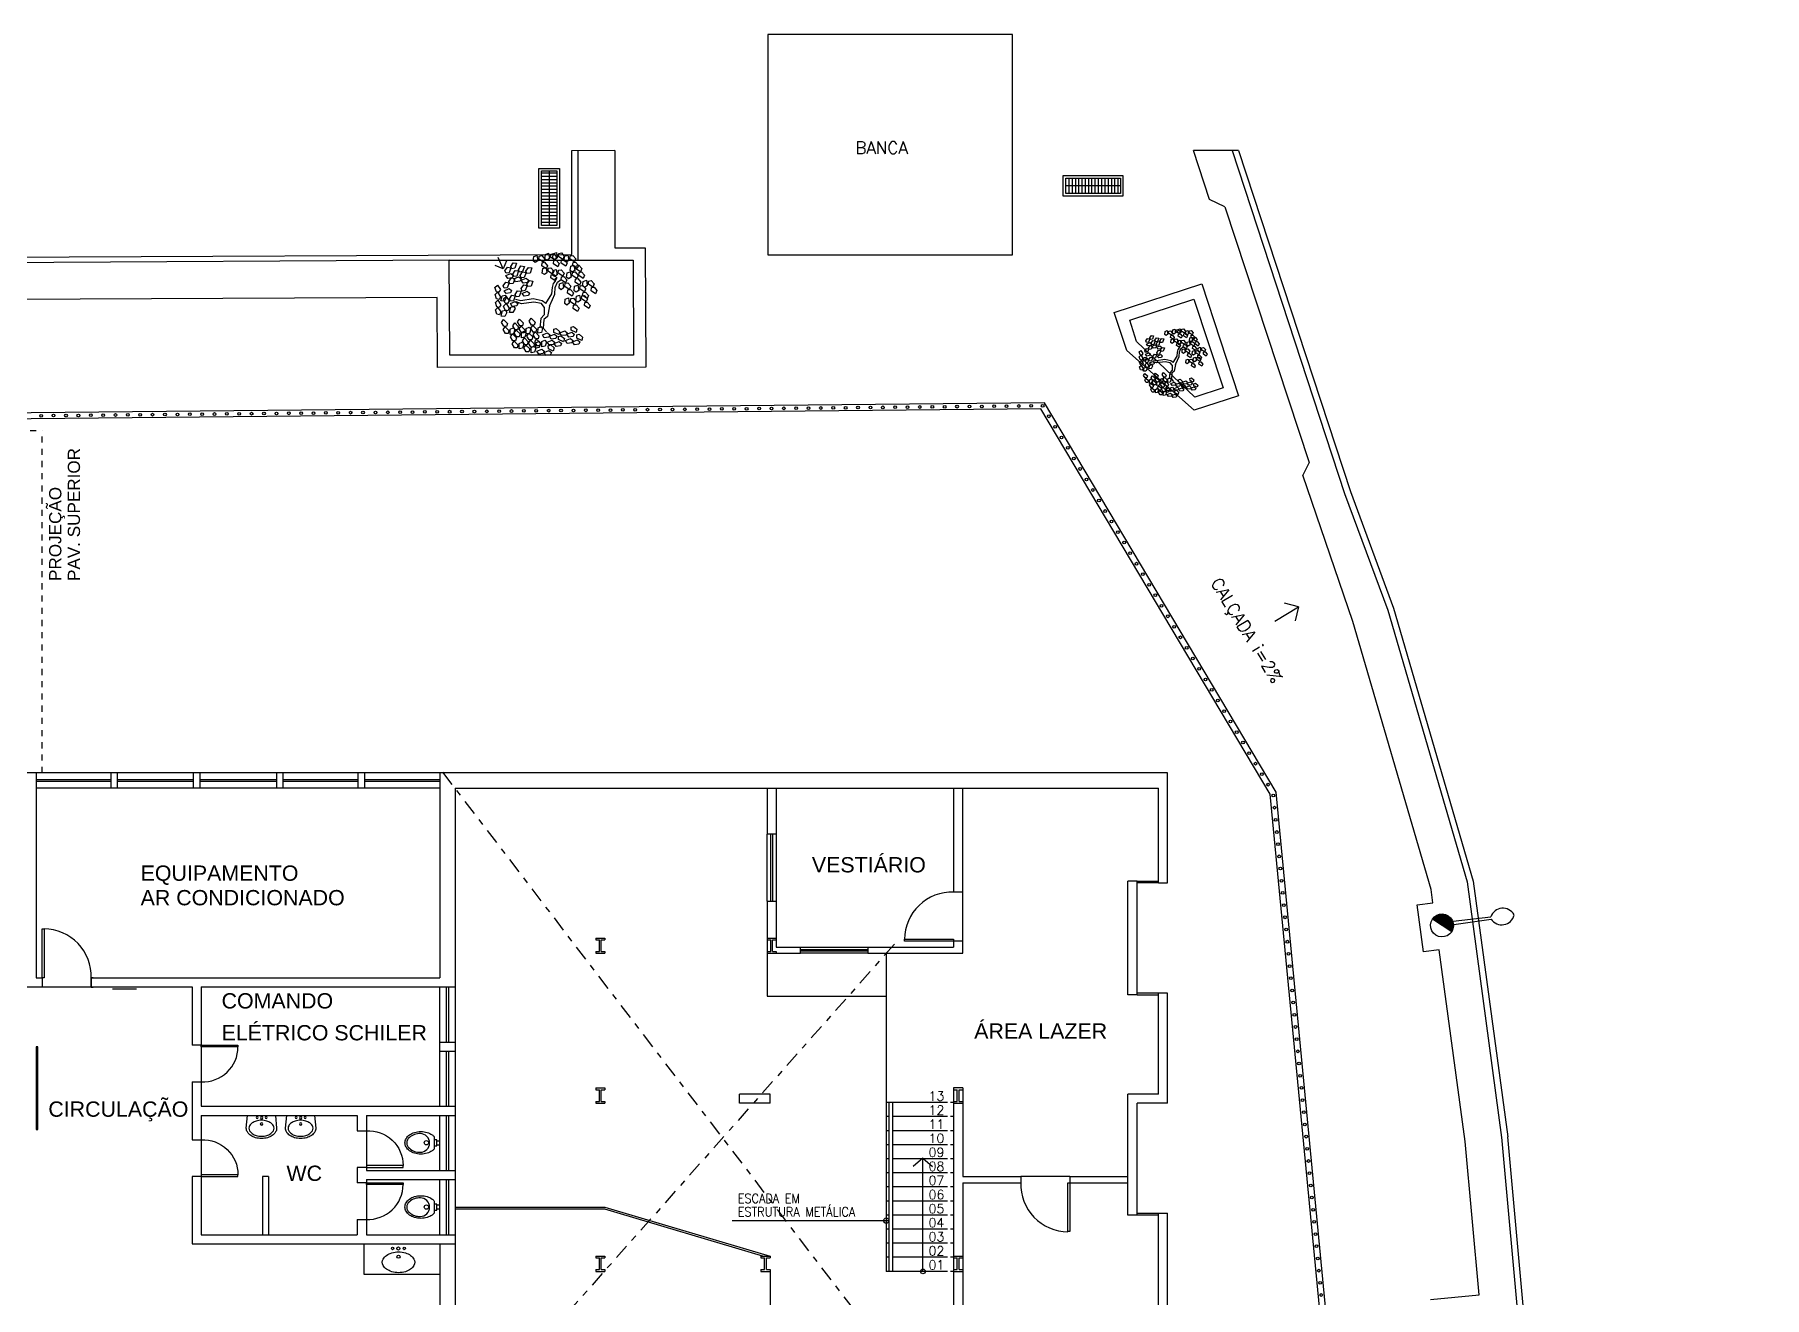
# Model space of a CAD drawing. Header units: millimetres. Extents: x -8 to 5830, y -596 to 3598.
# Drawn here: x 1715.56 to 1743.84, y 2384.77 to 2405.42 of the extents above; entities that cross this region are included whole.
import ezdxf

# ---------------------------------------------------------------- set-up
doc = ezdxf.new("R2010")
doc.units = ezdxf.units.MM
for name, pattern in [('CONTINU', [0]), ('DASHDOT', [1, 0.5, -0.25, 0, -0.25]), ('HIDDEN', [9.525, 6.35, -3.175])]:
    doc.linetypes.add(name, pattern=pattern)
doc.layers.get('0').update_dxf_attribs({"color": 9})
doc.styles.add('60x100', font='romans.shx', dxfattribs={"height": 0.2})
doc.styles.add('80X50', font='romans.shx')
doc.styles.get("Standard").update_dxf_attribs({"font": 'arial.ttf'})

# ---------------------------------------------------------------- blocks, each defined once
blk = doc.blocks.new('P60')
at = {"color": 252}
blk.add_lwpolyline([(-0.6, 0.06), (0, 0.06), (0, 0.03), (-0.6, 0.03)], close=True, dxfattribs=at)
at = {"color": 8}
blk.add_arc((-0.029, 0.06), 0.571, 87.1025, 180, dxfattribs=at)
blk = doc.blocks.new('Vaso')
for points in [[(0.03, -0.05), (0.03, 0), (-0.03, 0), (-0.03, -0.05)], [(0.05, -0.09), (0.05, -0.05), (-0.05, -0.05), (-0.05, -0.09)]]:
    blk.add_lwpolyline(points)
for points in [[(0.183, -0.31, -0.071776), (0.168, -0.413, -0.083144), (0.129, -0.494, -0.106699), (0.065, -0.552, -0.132564), (-0.002, -0.57, -0.132564), (-0.069, -0.552, -0.106699), (-0.133, -0.494, -0.083144), (-0.172, -0.413, -0.071776), (-0.187, -0.31, -0.071776), (-0.172, -0.207, -0.083144), (-0.133, -0.126, -0.060171), (-0.1, -0.09), (0.096, -0.09, -0.060171), (0.129, -0.126, -0.083144), (0.168, -0.207, -0.071776)], [(-0.088, -0.497, 0.2474), (0, -0.541, 0.2474), (0.088, -0.497, 0.197858), (0.152, -0.318, 0.418329), (0, -0.168, 0.418329), (-0.152, -0.318, 0.197858)]]:
    blk.add_lwpolyline(points, format="xyb", close=True)
blk.add_circle((-0.002, -0.22), 0.0352)
blk = doc.blocks.new('Cuba-emp')
blk.add_lwpolyline([(0.21, 0.248), (0, 0.227), (0, -0.227), (0.21, -0.248, 0.137816), (0.271, -0.231, 0.107041), (0.329, -0.176, 0.080751), (0.364, -0.099, 0.068643), (0.378, -0.001, 0.068643), (0.364, 0.098, 0.080751), (0.329, 0.174, 0.107041), (0.271, 0.23, 0.115752), (0.21, 0.248)], format="xyb")
blk.add_lwpolyline([(0.21, 0.205, -0.131827), (0.25, 0.194, -0.106633), (0.297, 0.151, -0.083482), (0.328, 0.087, -0.072232), (0.341, 0, -0.072232), (0.328, -0.087, -0.083482), (0.297, -0.151, -0.106633), (0.25, -0.194, -0.131827), (0.21, -0.205, -0.131827), (0.17, -0.194, -0.106633), (0.123, -0.151, -0.083482), (0.092, -0.087, -0.072232), (0.079, 0, -0.072232), (0.092, 0.087, -0.083482), (0.123, 0.151, -0.106633), (0.17, 0.194, -0.131827)], format="xyb", close=True)
for centre, radius in [((0.037, -0.002), 0.0193), ((0.037, -0.002), 0.0193), ((0.036, 0.071), 0.0155), ((0.14, -0.001), 0.0198), ((0.036, -0.076), 0.0155)]:
    blk.add_circle(centre, radius)
blk = doc.blocks.new('P80')
for points in [[(0, 0.86), (0, 0.83), (0.15, 0.83), (0.15, 0.86)], [(0, 0), (0, 0.03), (0.15, 0.03), (0.15, 0)]]:
    blk.add_lwpolyline(points)
blk.add_lwpolyline([(-0.8, 0.06), (0, 0.06), (0, 0.03), (-0.8, 0.03)], close=True)
at = {"color": 8}
blk.add_arc((-0.025, 0.056), 0.775, 88.1408, 179.6698, dxfattribs=at)
blk = doc.blocks.new('L', base_point=(1.368, 0.591))
at = {"color": 8, "lineweight": -2}
for p, q in [((1.281, 0.65), (1.312, 0.675)), ((1.294, 0.6), (1.281, 0.65)), ((1.322, 0.591), (1.294, 0.6)), ((1.312, 0.675), (1.342, 0.621)), ((1.342, 0.621), (1.322, 0.591)), ((1.275, 0.567), (1.306, 0.592)), ((1.288, 0.517), (1.275, 0.567)), ((1.317, 0.508), (1.288, 0.517)), ((1.306, 0.592), (1.336, 0.538)), ((1.336, 0.538), (1.317, 0.508)), ((1.337, 0.489), (1.356, 0.548)), ((1.376, 0.484), (1.337, 0.489)), ((1.356, 0.548), (1.391, 0.554)), ((1.404, 0.527), (1.376, 0.484)), ((1.391, 0.554), (1.404, 0.527))]:
    blk.add_line(p, q, dxfattribs=at)
blk = doc.blocks.new('Árvore-13')
at = {"color": 8}
for p, q in [((0.405, 0.537), (0.484, 0.659)), ((0.484, 0.659), (0.572, 0.715)), ((0.502, 0.509), (0.633, 0.668)), ((0.572, 0.715), (0.607, 0.819)), ((0.633, 0.668), (0.782, 0.715)), ((-0.795, 0.302), (-0.961, 0.415)), ((-0.795, 0.406), (-0.953, 0.499)), ((-0.357, 0.349), (-0.795, 0.406)), ((-0.366, 0.227), (-0.795, 0.302)), ((-0.129, 0.105), (-0.366, 0.227)), ((-0.068, 0.19), (-0.357, 0.349)), ((-0.068, -0.036), (-0.129, 0.105)), ((0.029, 0.068), (-0.068, 0.19)), ((0.029, 0.068), (0.318, 0.331)), ((0.116, -0.055), (0.283, 0.133)), ((0.283, 0.133), (0.423, 0.284)), ((0.318, 0.331), (0.405, 0.537)), ((0.423, 0.284), (0.502, 0.509)), ((-0.296, -0.392), (-0.418, -0.693)), ((-0.199, -0.449), (-0.313, -0.74)), ((-0.147, -0.299), (-0.296, -0.392)), ((-0.05, -0.383), (-0.199, -0.449)), ((-0.068, -0.036), (-0.147, -0.299)), ((0.116, -0.055), (-0.05, -0.383)), ((-0.313, -0.74), (-0.243, -0.89))]:
    blk.add_line(p, q, dxfattribs=at)
at = {"color": 8, "xscale": 3.048, "yscale": 3.048, "zscale": 3.048}
for p, rotation in [((0.169, 1.448), 190.1248425347958), ((-0.926, 0.959), 295.0165150851705), ((-0.716, 1.448), 295.0165150851705), ((-0.488, 1.26), 295.0165150851705), ((-0.252, 1.138), 295.0165150851705), ((0.353, 0.95), 190.1248425347958), ((0.581, 1.401), 190.1248425347958), ((0.852, 1.344), 190.1248425347958), ((1.211, 1.147), 190.1248425347958), ((-1.443, 0.368), 347.8021081598379), ((-1.303, 0.884), 347.8021081598379), ((-1.128, 0.415), 347.8021081598379), ((-0.848, 0.462), 295.0165150851705), ((-0.348, 0.687), 295.0165150851705), ((0.677, 0.781), 190.1248425347958), ((0.765, 0.274), 190.1248425347958), ((1.124, 0.565), 190.1248425347958), ((1.317, 0.753), 190.1248425347958), ((0.8, -0.299), 190.1248425347958), ((1.203, -0.317), 190.1248425347958), ((1.246, 0.039), 190.1248425347958), ((1.579, 0.114), 190.1248425347958), ((-0.453, -1.397), 66.16076666471405), ((-0.103, -0.899), 66.16076666471405), ((-0.015, -1.19), 66.16076666471405), ((0.502, -1.003), 66.16076666471405), ((0.616, -1.322), 66.16076666471405)]:
    blk.add_blockref('L', p, dxfattribs=dict(at, rotation=rotation))
for p in [(-1.391, -0.308), (-1.049, -0.533), (-0.848, -0.449), (-0.445, -0.543), (-1.233, -0.881), (-0.874, -1.134), (-0.672, -1.021), (-0.453, -1.04)]:
    blk.add_blockref('L', p, dxfattribs=at)
blk = doc.blocks.new('poste concreto')
h = blk.add_hatch(color=256)
h.dxf.hatch_style = 1
h.paths.add_polyline_path([(364866.842, 7758015.357), (364866.767, 7758015.418), (364866.676, 7758015.455), (364866.578, 7758015.47), (364866.48, 7758015.455), (364866.39, 7758015.418), (364866.314, 7758015.357), (364866.254, 7758015.282), (364866.216, 7758015.191), (364866.201, 7758015.093), (364866.956, 7758015.093), (364866.94, 7758015.191), (364866.903, 7758015.282)])
for p, q in [((364866.815, 7758015.406), (364867.773, 7758016.191)), ((364866.886, 7758015.322), (364867.818, 7758016.138)), ((364866.216, 7758015.191), (364866.254, 7758015.282)), ((364866.254, 7758015.282), (364866.314, 7758015.357)), ((364866.314, 7758015.357), (364866.39, 7758015.418)), ((364866.39, 7758015.418), (364866.48, 7758015.455)), ((364866.48, 7758015.455), (364866.578, 7758015.47)), ((364866.578, 7758015.47), (364866.676, 7758015.455)), ((364866.676, 7758015.455), (364866.767, 7758015.418)), ((364866.767, 7758015.418), (364866.842, 7758015.357)), ((364866.842, 7758015.357), (364866.903, 7758015.282)), ((364866.903, 7758015.282), (364866.94, 7758015.191)), ((364866.201, 7758015.093), (364866.216, 7758015.191)), ((364866.216, 7758014.995), (364866.201, 7758015.093)), ((364866.956, 7758015.093), (364866.201, 7758015.093)), ((364866.254, 7758014.904), (364866.216, 7758014.995)), ((364866.314, 7758014.829), (364866.254, 7758014.904)), ((364866.39, 7758014.768), (364866.314, 7758014.829)), ((364866.48, 7758014.731), (364866.39, 7758014.768)), ((364866.578, 7758014.716), (364866.48, 7758014.731)), ((364866.676, 7758014.731), (364866.578, 7758014.716)), ((364866.767, 7758014.768), (364866.676, 7758014.731)), ((364866.842, 7758014.829), (364866.767, 7758014.768)), ((364866.903, 7758014.904), (364866.842, 7758014.829)), ((364866.94, 7758014.995), (364866.903, 7758014.904)), ((364866.94, 7758015.191), (364866.956, 7758015.093)), ((364866.956, 7758015.093), (364866.94, 7758014.995))]:
    blk.add_line(p, q)
for centre, start, end in [((364868.17, 7758016.298), 60.7351, 195.0987), ((364867.989, 7758016.511), 245.3971, 19.7607)]:
    blk.add_arc(centre, 0.411, start, end)
blk = doc.blocks.new('_Open90')
at = {"color": 0, "linetype": 'ByBlock', "lineweight": -2}
for p, q in [((0, 0), (-1, 0)), ((-0.5, 0.5), (0, 0)), ((0, 0), (-0.5, -0.5))]:
    blk.add_line(p, q, dxfattribs=at)
blk = doc.blocks.new('A$C27293851')
at = {"linetype": 'CONTINU', "lineweight": -2}
for p, q in [((0.041, 0.881), (0.295, 0.881)), ((0.168, 0.041), (0.168, 0.934)), ((0.041, 0.827), (0.295, 0.827)), ((0.041, 0.773), (0.295, 0.773)), ((0.041, 0.72), (0.295, 0.72)), ((0.041, 0.666), (0.295, 0.666)), ((0.041, 0.613), (0.295, 0.613)), ((0.041, 0.559), (0.295, 0.559)), ((0.041, 0.506), (0.295, 0.506)), ((0.041, 0.452), (0.295, 0.452)), ((0.041, 0.398), (0.295, 0.398)), ((0.041, 0.345), (0.295, 0.345)), ((0.041, 0.291), (0.295, 0.291)), ((0.041, 0.238), (0.295, 0.238)), ((0.041, 0.184), (0.295, 0.184)), ((0.041, 0.131), (0.295, 0.131)), ((0.041, 0.077), (0.295, 0.077))]:
    blk.add_line(p, q, dxfattribs=at)
for points in [[(0.336, 0.975), (0.336, 0), (0, 0), (0, 0.975)], [(0.295, 0.934), (0.295, 0.041), (0.041, 0.041), (0.041, 0.934)]]:
    blk.add_lwpolyline(points, close=True, dxfattribs=at)

msp = doc.modelspace()

# ---------------------------------------------------------------- linework, layer by layer
at = {"color": 8, "linetype": 'CONTINU', "lineweight": -2}
for p, q in [((1724.343, 2401.824), (1724.343, 2403.523)), ((1725.043, 2403.521), (1724.343, 2403.518)), ((1724.443, 2401.733), (1724.443, 2403.523)), ((1734.768, 2402.722), (1734.505, 2403.522)), ((1735.242, 2403.522), (1734.505, 2403.522)), ((1735.137, 2403.522), (1736.978, 2397.917)), ((1735.242, 2403.522), (1737.072, 2397.95)), ((1735.017, 2402.604), (1734.768, 2402.722)), ((1735.017, 2402.604), (1736.399, 2398.42)), ((1706.373, 2401.744), (1724.343, 2401.824)), ((1722.338, 2401.729), (1710.253, 2401.662)), ((1733.21, 2400.874), (1734.642, 2401.345)), ((1734.642, 2401.345), (1735.243, 2399.515)), ((1733.463, 2400.747), (1734.514, 2401.092)), ((1734.514, 2401.092), (1734.99, 2399.643)), ((1733.414, 2400.256), (1733.21, 2400.874)), ((1733.577, 2400.399), (1733.463, 2400.747)), ((1734.516, 2399.277), (1733.414, 2400.256)), ((1734.531, 2399.492), (1733.577, 2400.399)), ((1734.99, 2399.643), (1734.531, 2399.492)), ((1735.243, 2399.515), (1734.516, 2399.277)), ((1736.399, 2398.42), (1736.295, 2398.214)), ((1737.114, 2395.823), (1736.295, 2398.214)), ((1737.072, 2397.95), (1737.779, 2396.043)), ((1736.978, 2397.917), (1737.684, 2396.011)), ((1737.684, 2396.011), (1738.981, 2391.567)), ((1737.779, 2396.043), (1739.082, 2391.58)), ((1738.393, 2391.442), (1737.114, 2395.823)), ((1738.422, 2391.224), (1738.393, 2391.442)), ((1738.981, 2391.567), (1739.545, 2387.387)), ((1739.082, 2391.58), (1739.644, 2387.4)), ((1738.162, 2391.189), (1738.422, 2391.224)), ((1738.266, 2390.422), (1738.162, 2391.189)), ((1738.526, 2390.457), (1738.266, 2390.422)), ((1738.948, 2387.322), (1738.526, 2390.457)), ((1739.177, 2384.812), (1738.948, 2387.322)), ((1739.544, 2387.391), (1741.282, 2368.305)), ((1743.842, 2341.558), (1739.644, 2387.4)), ((1738.38, 2384.739), (1739.177, 2384.812))]:
    msp.add_line(p, q, dxfattribs=at)
for p, q in [((1732.068, 2399.4), (1647.856, 2398.562)), ((1735.857, 2393.031), (1732.068, 2399.4)), ((1732.012, 2399.3), (1699.933, 2398.98)), ((1735.76, 2392.999), (1732.012, 2399.3)), ((1734.083, 2393.348), (1664.183, 2393.348)), ((1715.583, 2393.348), (1715.583, 2389.998)), ((1715.583, 2393.238), (1716.808, 2393.238)), ((1716.808, 2393.208), (1715.583, 2393.208)), ((1716.908, 2393.238), (1718.158, 2393.238)), ((1718.158, 2393.208), (1716.908, 2393.208)), ((1718.258, 2393.238), (1719.516, 2393.238)), ((1719.516, 2393.208), (1718.258, 2393.208)), ((1719.616, 2393.238), (1720.849, 2393.238)), ((1720.849, 2393.208), (1719.616, 2393.208)), ((1720.949, 2393.238), (1722.183, 2393.238)), ((1722.183, 2393.208), (1720.949, 2393.208)), ((1722.183, 2393.348), (1722.183, 2389.998)), ((1734.083, 2391.548), (1734.083, 2393.348)), ((1722.183, 2393.098), (1715.583, 2393.098)), ((1722.433, 2393.098), (1722.433, 2382.448)), ((1722.433, 2393.098), (1727.533, 2393.098)), ((1727.533, 2393.098), (1727.533, 2392.348)), ((1727.683, 2393.098), (1730.583, 2393.098)), ((1727.683, 2393.098), (1727.683, 2392.348)), ((1730.583, 2393.098), (1730.583, 2391.398)), ((1730.733, 2393.098), (1733.933, 2393.098)), ((1730.733, 2391.398), (1730.733, 2393.098)), ((1733.933, 2391.548), (1733.933, 2393.098)), ((1740.437, 2344.278), (1735.76, 2392.999)), ((1740.539, 2344.257), (1735.857, 2393.031)), ((1727.683, 2392.348), (1727.533, 2392.348)), ((1733.583, 2391.578), (1733.433, 2391.578)), ((1733.433, 2389.718), (1733.433, 2391.578)), ((1733.583, 2389.718), (1733.583, 2391.578)), ((1733.933, 2391.548), (1734.083, 2391.548)), ((1727.533, 2391.248), (1727.533, 2389.698)), ((1727.533, 2391.248), (1727.683, 2391.248)), ((1727.683, 2391.248), (1727.683, 2390.498)), ((1730.733, 2391.398), (1730.583, 2391.398)), ((1724.733, 2390.648), (1724.733, 2390.618)), ((1724.733, 2390.648), (1724.883, 2390.648)), ((1724.733, 2390.618), (1724.793, 2390.618)), ((1724.823, 2390.618), (1724.883, 2390.618)), ((1724.883, 2390.648), (1724.883, 2390.618)), ((1727.533, 2390.648), (1727.683, 2390.648)), ((1727.533, 2390.618), (1727.593, 2390.618)), ((1727.623, 2390.618), (1727.683, 2390.618)), ((1730.583, 2390.628), (1730.583, 2390.498)), ((1730.733, 2390.398), (1730.733, 2390.598)), ((1724.733, 2390.428), (1724.733, 2390.398)), ((1724.733, 2390.428), (1724.793, 2390.428)), ((1724.733, 2390.398), (1724.883, 2390.398)), ((1724.823, 2390.428), (1724.883, 2390.428)), ((1724.883, 2390.428), (1724.883, 2390.398)), ((1727.533, 2390.428), (1727.593, 2390.428)), ((1727.533, 2390.398), (1728.08, 2390.398)), ((1727.623, 2390.428), (1727.683, 2390.428)), ((1727.683, 2390.498), (1728.08, 2390.498)), ((1727.683, 2390.428), (1727.683, 2390.398)), ((1728.08, 2390.398), (1728.08, 2390.498)), ((1729.18, 2390.498), (1730.583, 2390.498)), ((1729.18, 2390.498), (1729.18, 2390.398)), ((1729.18, 2390.398), (1730.733, 2390.398)), ((1715.433, 2389.848), (1718.133, 2389.848)), ((1715.583, 2389.998), (1715.683, 2389.998)), ((1715.683, 2389.998), (1715.683, 2389.848)), ((1716.483, 2389.848), (1716.483, 2389.998)), ((1716.483, 2389.998), (1722.183, 2389.998)), ((1717.221, 2389.812), (1716.831, 2389.812)), ((1718.133, 2389.848), (1718.133, 2388.898)), ((1718.283, 2389.848), (1722.433, 2389.848)), ((1718.283, 2389.848), (1718.283, 2387.898)), ((1722.183, 2387.898), (1722.183, 2389.848)), ((1722.293, 2388.948), (1722.293, 2389.848)), ((1722.323, 2389.848), (1722.323, 2388.948)), ((1733.933, 2388.098), (1733.933, 2389.748)), ((1734.083, 2389.748), (1733.933, 2389.748)), ((1734.083, 2387.948), (1734.083, 2389.748)), ((1727.533, 2389.698), (1729.483, 2389.698)), ((1733.583, 2389.718), (1733.433, 2389.718)), ((1718.283, 2388.898), (1718.133, 2388.898)), ((1722.183, 2388.948), (1722.433, 2388.948)), ((1722.183, 2388.798), (1722.433, 2388.798)), ((1722.293, 2387.898), (1722.293, 2388.798)), ((1722.323, 2388.798), (1722.323, 2387.898)), ((1718.133, 2388.298), (1718.283, 2388.298)), ((1718.133, 2388.298), (1718.133, 2387.348)), ((1724.733, 2388.198), (1724.733, 2388.168)), ((1724.733, 2388.198), (1724.883, 2388.198)), ((1724.733, 2388.168), (1724.793, 2388.168)), ((1724.823, 2388.168), (1724.883, 2388.168)), ((1724.883, 2388.198), (1724.883, 2388.168)), ((1727.583, 2388.098), (1727.083, 2388.098)), ((1727.083, 2387.948), (1727.083, 2388.098)), ((1727.583, 2387.948), (1727.583, 2388.098)), ((1730.583, 2388.198), (1730.583, 2382.448)), ((1730.733, 2388.198), (1730.583, 2388.198)), ((1730.583, 2388.168), (1730.643, 2388.168)), ((1730.673, 2388.168), (1730.733, 2388.168)), ((1730.733, 2388.198), (1730.733, 2386.748)), ((1733.933, 2388.098), (1733.433, 2388.098)), ((1733.433, 2386.748), (1733.433, 2388.098)), ((1718.283, 2387.898), (1722.433, 2387.898)), ((1724.733, 2387.978), (1724.733, 2387.948)), ((1724.733, 2387.978), (1724.793, 2387.978)), ((1724.733, 2387.948), (1724.883, 2387.948)), ((1724.823, 2387.978), (1724.883, 2387.978)), ((1724.883, 2387.978), (1724.883, 2387.948)), ((1727.583, 2387.948), (1727.083, 2387.948)), ((1730.583, 2387.978), (1730.643, 2387.978)), ((1730.583, 2387.948), (1730.733, 2387.948)), ((1730.673, 2387.978), (1730.733, 2387.978)), ((1734.083, 2387.948), (1733.583, 2387.948)), ((1733.583, 2386.118), (1733.583, 2387.948)), ((1718.283, 2387.748), (1720.833, 2387.748)), ((1718.283, 2387.748), (1718.283, 2385.798)), ((1720.833, 2387.748), (1720.833, 2387.498)), ((1720.833, 2387.498), (1720.983, 2387.498)), ((1720.983, 2387.748), (1722.433, 2387.748)), ((1720.983, 2387.748), (1720.983, 2386.848)), ((1722.183, 2386.848), (1722.183, 2387.748)), ((1722.293, 2386.848), (1722.293, 2387.748)), ((1722.323, 2387.748), (1722.323, 2386.848)), ((1718.133, 2387.348), (1718.283, 2387.348)), ((1730.083, 2387.049), (1729.925, 2386.914)), ((1730.083, 2385.198), (1730.083, 2387.049)), ((1730.083, 2387.049), (1730.24, 2386.914)), ((1718.283, 2386.748), (1718.133, 2386.748)), ((1718.133, 2386.748), (1718.133, 2385.648)), ((1719.283, 2386.748), (1719.283, 2385.798)), ((1719.383, 2386.748), (1719.383, 2385.798)), ((1720.983, 2386.898), (1720.833, 2386.898)), ((1720.833, 2386.898), (1720.833, 2386.648)), ((1720.983, 2386.648), (1720.833, 2386.648)), ((1720.983, 2386.848), (1722.433, 2386.848)), ((1720.983, 2386.698), (1722.433, 2386.698)), ((1720.983, 2386.698), (1720.983, 2385.798)), ((1722.183, 2385.798), (1722.183, 2386.698)), ((1722.293, 2385.798), (1722.293, 2386.698)), ((1722.323, 2386.698), (1722.323, 2385.798)), ((1730.733, 2386.748), (1731.683, 2386.748)), ((1730.733, 2386.648), (1730.733, 2382.448)), ((1730.733, 2386.648), (1731.683, 2386.648)), ((1731.683, 2386.748), (1731.683, 2386.648)), ((1732.483, 2386.748), (1733.433, 2386.748)), ((1733.433, 2386.118), (1733.433, 2386.648)), ((1733.933, 2386.118), (1733.433, 2386.118)), ((1733.583, 2386.148), (1734.083, 2386.148)), ((1733.933, 2384.348), (1733.933, 2386.148)), ((1734.083, 2384.348), (1734.083, 2386.148)), ((1718.283, 2385.798), (1720.833, 2385.798)), ((1720.833, 2386.048), (1720.983, 2386.048)), ((1720.833, 2386.048), (1720.833, 2385.798)), ((1720.983, 2385.798), (1722.433, 2385.798)), ((1718.133, 2385.648), (1722.433, 2385.648)), ((1722.183, 2385.648), (1722.183, 2383.498)), ((1724.733, 2385.448), (1724.733, 2385.418)), ((1724.733, 2385.448), (1724.883, 2385.448)), ((1724.733, 2385.418), (1724.793, 2385.418)), ((1724.733, 2385.228), (1724.733, 2385.198)), ((1724.733, 2385.228), (1724.793, 2385.228)), ((1724.823, 2385.418), (1724.883, 2385.418)), ((1724.823, 2385.228), (1724.883, 2385.228)), ((1724.883, 2385.448), (1724.883, 2385.418)), ((1724.883, 2385.228), (1724.883, 2385.198)), ((1727.433, 2385.448), (1727.433, 2385.418)), ((1727.433, 2385.448), (1727.583, 2385.448)), ((1727.433, 2385.418), (1727.493, 2385.418)), ((1727.433, 2385.228), (1727.433, 2385.198)), ((1727.433, 2385.228), (1727.493, 2385.228)), ((1727.523, 2385.418), (1727.583, 2385.418)), ((1727.523, 2385.228), (1727.583, 2385.228)), ((1727.583, 2385.448), (1727.583, 2385.418)), ((1727.583, 2385.228), (1727.583, 2385.198)), ((1730.583, 2385.448), (1730.733, 2385.448)), ((1730.583, 2385.418), (1730.643, 2385.418)), ((1730.583, 2385.228), (1730.643, 2385.228)), ((1730.673, 2385.418), (1730.733, 2385.418)), ((1730.673, 2385.228), (1730.733, 2385.228)), ((1722.183, 2385.148), (1720.948, 2385.148)), ((1724.733, 2385.198), (1724.883, 2385.198)), ((1727.433, 2385.198), (1727.583, 2385.198)), ((1730.583, 2385.198), (1730.733, 2385.198))]:
    msp.add_line(p, q)
at = {"linetype": 'DASHDOT', "ltscale": 0.03}
for p in [(1699.683, 2398.948), (1715.683, 2393.348)]:
    msp.add_line(p, (1715.683, 2398.948), dxfattribs=at)
at = {"color": 8}
for p, q in [((1735.839, 2395.828), (1736.223, 2396.064)), ((1736.223, 2396.064), (1735.994, 2396.121)), ((1736.223, 2396.064), (1736.17, 2395.835))]:
    msp.add_line(p, q, dxfattribs=at)
at = {"linetype": 'DASHDOT', "ltscale": 0.5}
for p, q in [((1730.771, 2382.201), (1722.214, 2393.383)), ((1729.616, 2390.548), (1722.214, 2382.201))]:
    msp.add_line(p, q, dxfattribs=at)
at = {"linetype": 'CONTINU', "lineweight": -2}
for p, q in [((1727.533, 2393.098), (1727.683, 2393.098)), ((1730.583, 2393.098), (1730.733, 2393.098)), ((1727.533, 2391.248), (1727.533, 2392.348)), ((1727.593, 2391.248), (1727.593, 2392.348)), ((1727.623, 2392.348), (1727.623, 2391.248)), ((1727.683, 2392.348), (1727.683, 2391.248)), ((1733.583, 2391.578), (1733.933, 2391.578)), ((1733.933, 2391.548), (1733.583, 2391.548)), ((1730.733, 2390.598), (1730.733, 2391.398)), ((1724.793, 2390.428), (1724.793, 2390.618)), ((1724.823, 2390.428), (1724.823, 2390.618)), ((1727.593, 2390.428), (1727.593, 2390.618)), ((1727.623, 2390.428), (1727.623, 2390.618)), ((1728.08, 2390.498), (1729.18, 2390.498)), ((1728.08, 2390.463), (1729.18, 2390.463)), ((1729.18, 2390.433), (1728.08, 2390.433)), ((1729.18, 2390.398), (1728.08, 2390.398)), ((1729.483, 2390.398), (1729.483, 2385.198)), ((1733.933, 2389.748), (1733.583, 2389.748)), ((1733.583, 2389.718), (1733.933, 2389.718)), ((1724.793, 2387.978), (1724.793, 2388.168)), ((1724.823, 2387.978), (1724.823, 2388.168)), ((1730.643, 2387.978), (1730.643, 2388.168)), ((1730.673, 2387.978), (1730.673, 2388.168)), ((1730.483, 2387.958), (1729.483, 2387.958)), ((1729.533, 2385.198), (1729.533, 2387.958)), ((1729.583, 2387.958), (1729.583, 2385.198)), ((1730.583, 2387.958), (1730.533, 2387.958)), ((1729.533, 2387.728), (1729.483, 2387.728)), ((1729.533, 2387.498), (1729.483, 2387.498)), ((1730.483, 2387.728), (1729.583, 2387.728)), ((1730.483, 2387.498), (1729.583, 2387.498)), ((1730.583, 2387.728), (1730.533, 2387.728)), ((1730.583, 2387.498), (1730.533, 2387.498)), ((1729.533, 2387.268), (1729.483, 2387.268)), ((1730.483, 2387.268), (1729.583, 2387.268)), ((1730.583, 2387.268), (1730.533, 2387.268)), ((1729.533, 2387.038), (1729.483, 2387.038)), ((1730.483, 2387.038), (1729.583, 2387.038)), ((1730.583, 2387.038), (1730.533, 2387.038)), ((1719.383, 2386.748), (1719.283, 2386.748)), ((1729.533, 2386.808), (1729.483, 2386.808)), ((1730.483, 2386.808), (1729.583, 2386.808)), ((1730.583, 2386.808), (1730.533, 2386.808)), ((1732.483, 2386.748), (1731.683, 2386.748)), ((1733.433, 2386.648), (1733.433, 2386.748)), ((1729.533, 2386.578), (1729.483, 2386.578)), ((1729.533, 2386.348), (1729.483, 2386.348)), ((1730.483, 2386.578), (1729.583, 2386.578)), ((1730.483, 2386.348), (1729.583, 2386.348)), ((1730.583, 2386.578), (1730.533, 2386.578)), ((1730.583, 2386.348), (1730.533, 2386.348)), ((1722.433, 2386.248), (1724.883, 2386.248)), ((1722.433, 2386.218), (1724.878, 2386.218)), ((1724.878, 2386.218), (1727.477, 2385.448)), ((1724.883, 2386.248), (1727.583, 2385.448)), ((1729.533, 2386.118), (1729.483, 2386.118)), ((1730.483, 2386.118), (1729.583, 2386.118)), ((1730.583, 2386.118), (1730.533, 2386.118)), ((1726.965, 2386.028), (1729.521, 2386.028)), ((1729.533, 2385.888), (1729.483, 2385.888)), ((1730.483, 2385.888), (1729.583, 2385.888)), ((1730.583, 2385.888), (1730.533, 2385.888)), ((1720.948, 2385.148), (1720.948, 2385.648)), ((1729.533, 2385.658), (1729.483, 2385.658)), ((1730.483, 2385.658), (1729.583, 2385.658)), ((1730.583, 2385.658), (1730.533, 2385.658)), ((1724.793, 2385.228), (1724.793, 2385.418)), ((1724.823, 2385.228), (1724.823, 2385.418)), ((1727.493, 2385.228), (1727.493, 2385.418)), ((1727.523, 2385.228), (1727.523, 2385.418)), ((1729.533, 2385.428), (1729.483, 2385.428)), ((1730.483, 2385.428), (1729.583, 2385.428)), ((1730.583, 2385.428), (1730.533, 2385.428)), ((1730.643, 2385.228), (1730.643, 2385.418)), ((1730.673, 2385.228), (1730.673, 2385.418)), ((1727.583, 2385.198), (1727.583, 2382.448)), ((1730.483, 2385.198), (1729.483, 2385.198)), ((1730.583, 2385.198), (1730.533, 2385.198))]:
    msp.add_line(p, q, dxfattribs=at)
at = {"color": 8, "linetype": 'CONTINU', "lineweight": -2}
msp.add_lwpolyline([(1727.545, 2405.418), (1727.545, 2401.818), (1731.545, 2401.818), (1731.545, 2405.418)], close=True, dxfattribs=at)
for points in [[(1725.043, 2403.523), (1725.043, 2401.931), (1725.542, 2401.932), (1725.551, 2399.98), (1722.146, 2399.976), (1722.142, 2401.121), (1710.458, 2401.063), (1710.463, 2400.492), (1708.863, 2400.487), (1708.858, 2401.055), (1703.788, 2401.032), (1703.79, 2400.466), (1702.19, 2400.469), (1702.188, 2401.025), (1693.458, 2400.987)], [(1725.343, 2401.732), (1725.35, 2400.179), (1722.345, 2400.176), (1722.338, 2401.729), (1725.343, 2401.732)]]:
    msp.add_lwpolyline(points, dxfattribs=at)
for points in [[(1716.808, 2393.098), (1716.808, 2393.348)], [(1716.908, 2393.348), (1716.908, 2393.098)], [(1718.158, 2393.098), (1718.158, 2393.348)], [(1718.258, 2393.348), (1718.258, 2393.098)], [(1719.516, 2393.098), (1719.516, 2393.348)], [(1719.616, 2393.348), (1719.616, 2393.098)], [(1720.849, 2393.098), (1720.849, 2393.348)], [(1720.949, 2393.348), (1720.949, 2393.098)], [(1730.733, 2390.598), (1729.783, 2390.598), (1729.783, 2390.628), (1730.583, 2390.628)], [(1732.483, 2386.748), (1732.483, 2385.848), (1732.453, 2385.848), (1732.453, 2386.648), (1733.433, 2386.648)]]:
    msp.add_lwpolyline(points)
msp.add_lwpolyline([(1715.582, 2387.517), (1715.612, 2387.517), (1715.612, 2388.867), (1715.582, 2388.867)], close=True)
msp.add_lwpolyline([(1721.761, 2385.399, -0.268318), (1721.761, 2385.294, -0.106633), (1721.706, 2385.234, -0.083482), (1721.622, 2385.193, -0.145222), (1721.396, 2385.193, -0.083482), (1721.312, 2385.234, -0.106633), (1721.257, 2385.294, -0.268318), (1721.257, 2385.399, -0.106633), (1721.312, 2385.459, -0.083482), (1721.396, 2385.5, -0.145222), (1721.622, 2385.5, -0.083482), (1721.706, 2385.459, -0.106633), (1721.761, 2385.399, -0.131827)], format="xyb")
for centre, radius in [((1730.033, 2399.33), 0.0225), ((1730.236, 2399.332), 0.0225), ((1730.438, 2399.334), 0.0225), ((1730.64, 2399.336), 0.0225), ((1730.843, 2399.338), 0.0225), ((1731.045, 2399.34), 0.0225), ((1731.247, 2399.342), 0.0225), ((1731.45, 2399.344), 0.0225), ((1731.652, 2399.346), 0.0225), ((1731.854, 2399.348), 0.0225), ((1732.04, 2399.35), 0.0225), ((1715.666, 2399.187), 0.0225), ((1715.868, 2399.189), 0.0225), ((1716.071, 2399.191), 0.0225), ((1716.273, 2399.193), 0.0225), ((1716.475, 2399.195), 0.0225), ((1716.678, 2399.197), 0.0225), ((1716.88, 2399.199), 0.0225), ((1717.082, 2399.201), 0.0225), ((1717.285, 2399.203), 0.0225), ((1717.487, 2399.205), 0.0225), ((1717.689, 2399.207), 0.0225), ((1717.892, 2399.209), 0.0225), ((1718.094, 2399.211), 0.0225), ((1718.297, 2399.213), 0.0225), ((1718.499, 2399.215), 0.0225), ((1718.701, 2399.217), 0.0225), ((1718.904, 2399.219), 0.0225), ((1719.106, 2399.221), 0.0225), ((1719.308, 2399.223), 0.0225), ((1719.511, 2399.225), 0.0225), ((1719.713, 2399.227), 0.0225), ((1719.915, 2399.229), 0.0225), ((1720.118, 2399.231), 0.0225), ((1720.32, 2399.233), 0.0225), ((1720.522, 2399.235), 0.0225), ((1720.725, 2399.237), 0.0225), ((1720.927, 2399.239), 0.0225), ((1721.13, 2399.241), 0.0225), ((1721.332, 2399.243), 0.0225), ((1721.534, 2399.245), 0.0225), ((1721.737, 2399.247), 0.0225), ((1721.939, 2399.249), 0.0225), ((1722.141, 2399.251), 0.0225), ((1722.344, 2399.253), 0.0225), ((1722.546, 2399.255), 0.0225), ((1722.748, 2399.257), 0.0225), ((1722.951, 2399.259), 0.0225), ((1723.153, 2399.261), 0.0225), ((1723.355, 2399.264), 0.0225), ((1723.558, 2399.266), 0.0225), ((1723.76, 2399.268), 0.0225), ((1723.963, 2399.27), 0.0225), ((1724.165, 2399.272), 0.0225), ((1724.367, 2399.274), 0.0225), ((1724.57, 2399.276), 0.0225), ((1724.772, 2399.278), 0.0225), ((1724.974, 2399.28), 0.0225), ((1725.177, 2399.282), 0.0225), ((1725.379, 2399.284), 0.0225), ((1725.581, 2399.286), 0.0225), ((1725.784, 2399.288), 0.0225), ((1725.986, 2399.29), 0.0225), ((1726.188, 2399.292), 0.0225), ((1726.391, 2399.294), 0.0225), ((1726.593, 2399.296), 0.0225), ((1726.795, 2399.298), 0.0225), ((1726.998, 2399.3), 0.0225), ((1727.2, 2399.302), 0.0225), ((1727.403, 2399.304), 0.0225), ((1727.605, 2399.306), 0.0225), ((1727.807, 2399.308), 0.0225), ((1728.01, 2399.31), 0.0225), ((1728.212, 2399.312), 0.0225), ((1728.414, 2399.314), 0.0225), ((1728.617, 2399.316), 0.0225), ((1728.819, 2399.318), 0.0225), ((1729.021, 2399.32), 0.0225), ((1729.224, 2399.322), 0.0225), ((1729.426, 2399.324), 0.0225), ((1729.628, 2399.326), 0.0225), ((1729.831, 2399.328), 0.0225), ((1732.143, 2399.178), 0.0225), ((1732.245, 2399.005), 0.0225), ((1732.347, 2398.833), 0.0225), ((1732.45, 2398.661), 0.0225), ((1732.552, 2398.489), 0.0225), ((1732.654, 2398.317), 0.0225), ((1732.757, 2398.145), 0.0225), ((1732.859, 2397.973), 0.0225), ((1732.961, 2397.801), 0.0225), ((1733.064, 2397.629), 0.0225), ((1733.166, 2397.457), 0.0225), ((1733.269, 2397.285), 0.0225), ((1733.371, 2397.113), 0.0225), ((1733.473, 2396.941), 0.0225), ((1733.576, 2396.768), 0.0225), ((1733.678, 2396.596), 0.0225), ((1733.78, 2396.424), 0.0225), ((1733.883, 2396.252), 0.0225), ((1733.985, 2396.08), 0.0225), ((1734.087, 2395.908), 0.0225), ((1734.19, 2395.736), 0.0225), ((1734.292, 2395.564), 0.0225), ((1734.395, 2395.392), 0.0225), ((1734.497, 2395.22), 0.0225), ((1734.599, 2395.048), 0.0225), ((1734.702, 2394.876), 0.0225), ((1734.804, 2394.704), 0.0225), ((1734.906, 2394.532), 0.0225), ((1735.009, 2394.359), 0.0225), ((1735.111, 2394.187), 0.0225), ((1735.213, 2394.015), 0.0225), ((1735.316, 2393.843), 0.0225), ((1735.418, 2393.671), 0.0225), ((1735.52, 2393.499), 0.0225), ((1735.623, 2393.327), 0.0225), ((1735.725, 2393.155), 0.0225), ((1735.812, 2392.978), 0.0225), ((1735.831, 2392.779), 0.0225), ((1735.85, 2392.58), 0.0225), ((1735.869, 2392.381), 0.0225), ((1735.888, 2392.182), 0.0225), ((1735.907, 2391.983), 0.0225), ((1735.927, 2391.783), 0.0225), ((1735.946, 2391.584), 0.0225), ((1735.965, 2391.385), 0.0225), ((1735.984, 2391.186), 0.0225), ((1736.003, 2390.987), 0.0225), ((1736.022, 2390.787), 0.0225), ((1736.041, 2390.588), 0.0225), ((1736.06, 2390.389), 0.0225), ((1736.079, 2390.19), 0.0225), ((1736.099, 2389.991), 0.0225), ((1736.118, 2389.791), 0.0225), ((1736.137, 2389.592), 0.0225), ((1736.156, 2389.393), 0.0225), ((1736.175, 2389.194), 0.0225), ((1736.194, 2388.995), 0.0225), ((1736.213, 2388.796), 0.0225), ((1736.232, 2388.596), 0.0225), ((1736.252, 2388.397), 0.0225), ((1736.271, 2388.198), 0.0225), ((1736.29, 2387.999), 0.0225), ((1736.309, 2387.8), 0.0225), ((1736.328, 2387.6), 0.0225), ((1736.347, 2387.401), 0.0225), ((1736.366, 2387.202), 0.0225), ((1736.385, 2387.003), 0.0225), ((1736.405, 2386.804), 0.0225), ((1736.424, 2386.604), 0.0225), ((1736.443, 2386.405), 0.0225), ((1736.462, 2386.206), 0.0225), ((1736.481, 2386.007), 0.0225), ((1736.5, 2385.808), 0.0225), ((1721.411, 2385.573), 0.0201), ((1721.506, 2385.572), 0.0251), ((1721.602, 2385.573), 0.0201), ((1736.519, 2385.609), 0.0225), ((1721.507, 2385.437), 0.0257), ((1730.083, 2385.198), 0.0387), ((1736.538, 2385.409), 0.0225), ((1736.558, 2385.21), 0.0225), ((1736.577, 2385.011), 0.0225), ((1736.596, 2384.812), 0.0225)]:
    msp.add_circle(centre, radius)
at = {"linetype": 'CONTINU', "lineweight": -2}
msp.add_circle((1729.483, 2386.028), 0.0431, dxfattribs=at)
for centre, start, end in [((1730.557, 2390.623), 88.1408, 179.6698), ((1732.457, 2386.622), 178.1408, 269.6698)]:
    msp.add_arc(centre, 0.775, start, end)

# ---------------------------------------------------------------- block references
at = {"color": 8, "linetype": 'CONTINU', "lineweight": -2}
for p, rotation in [((1724.139, 2403.23), 180), ((1733.353, 2402.777), 89.99999999999999)]:
    msp.add_blockref('A$C27293851', p, dxfattribs=dict(at, rotation=rotation))
at = {"color": 8, "linetype": 'HIDDEN'}
for p, xscale, yscale, zscale, rotation in [((1723.915, 2400.99), 0.4661491376391242, 0.4661491376391242, 0.4661491376391242, 16.63621055087316), ((1734.173, 2400.033), 0.3107660917594163, 0.3107660917594163, 0.3107660917594163, 16.63621055087309)]:
    msp.add_blockref('Árvore-13', p, dxfattribs=dict(at, xscale=xscale, yscale=yscale, zscale=zscale, rotation=rotation))
at = {"color": 8}
for name, p, xscale, yscale, zscale, rotation in [('_Open90', (1723.219, 2401.589), 0.2000000000000001, 0.2000000000000001, 0.2000000000000001, 293.3715282882735), ('poste concreto', (-2248403.016, -3162549.002), 0.4999999999999994, 0.4999999999999994, 0.4999999999999994, 327.2814331211885)]:
    msp.add_blockref(name, p, dxfattribs=dict(at, xscale=xscale, yscale=yscale, zscale=zscale, rotation=rotation))
for name, p, rotation in [('P80', (1715.653, 2389.996), 270), ('P60', (1718.283, 2388.928), 180), ('Vaso', (1722.183, 2387.298), 270), ('P60', (1720.983, 2386.678), 180), ('Vaso', (1722.183, 2386.248), 270)]:
    msp.add_blockref(name, p, dxfattribs=dict(rotation=rotation))
at = {"xscale": -1, "rotation": 90}
for p in [(1719.267, 2387.748), (1719.907, 2387.748)]:
    msp.add_blockref('Cuba-emp', p, dxfattribs=at)
at = {"xscale": -1}
for p in [(1720.983, 2386.868), (1718.283, 2386.718)]:
    msp.add_blockref('P60', p, dxfattribs=at)

# ---------------------------------------------------------------- texts
at = {"color": 8, "style": '60x100'}
msp.add_text('BANCA', height=0.2, dxfattribs=at).set_placement((1728.979, 2403.468))
for s, p in [('PAV. SUPERIOR', (1716.3, 2396.486)), ('PROJEÇÃO', (1715.995, 2396.486))]:
    msp.add_text(s, height=0.2, rotation=90).set_placement(p)
at = {"color": 8, "style": '80X50'}
msp.add_text('CALÇADA i=2%%%', height=0.2, rotation=301.579, dxfattribs=at).set_placement((1734.779, 2396.457))
for s, p in [('VESTIÁRIO', (1728.267, 2391.721)), ('EQUIPAMENTO', (1717.291, 2391.584)), ('AR CONDICIONADO', (1717.291, 2391.183)), ('COMANDO', (1718.615, 2389.496)), ('ELÉTRICO SCHILER', (1718.615, 2388.975)), ('ÁREA LAZER', (1730.921, 2389.003)), ('CIRCULAÇÃO', (1715.782, 2387.726)), ('WC', (1719.676, 2386.677))]:
    msp.add_text(s, height=0.25).set_placement(p)
at = {"style": '80X50'}
for s, p in [('13', (1730.175, 2387.989)), ('12', (1730.175, 2387.759)), ('11', (1730.175, 2387.529)), ('09', (1730.175, 2387.069)), ('10', (1730.175, 2387.299)), ('08', (1730.175, 2386.839)), ('07', (1730.175, 2386.609)), ('06', (1730.175, 2386.379)), ('05', (1730.175, 2386.149)), ('04', (1730.175, 2385.919)), ('03', (1730.175, 2385.689)), ('02', (1730.175, 2385.459)), ('01', (1730.175, 2385.229))]:
    msp.add_text(s, height=0.15, dxfattribs=at).set_placement(p)
at = {"style": '80X50', "width": 0.9}
for s, p in [('ESCADA EM', (1727.055, 2386.315)), ('ESTRUTURA METÁLICA', (1727.055, 2386.097))]:
    msp.add_text(s, height=0.15, dxfattribs=at).set_placement(p)

doc.saveas('drawing.dxf')
